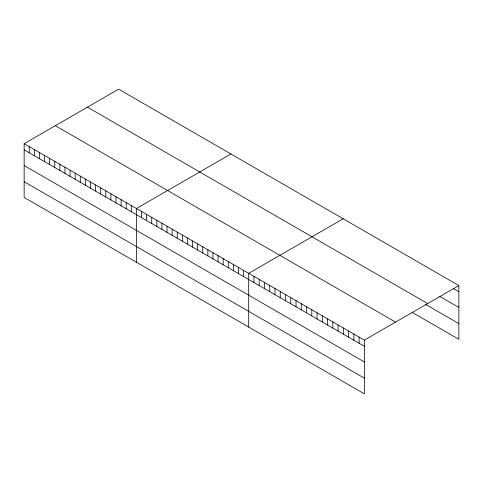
<?xml version="1.0" encoding="UTF-8"?>
<svg xmlns="http://www.w3.org/2000/svg" width="483" height="483" viewBox="0 0 483 483"><rect width="100%" height="100%" fill="white"/><g stroke="black" fill="none" stroke-linecap="round" stroke-linejoin="round"><path stroke-width="0.72" d="M24.15 143.699L364.369 340.117L364.369 393.85L24.15 197.426L24.15 143.699L118.631 89.15L458.85 285.574L458.85 339.301L412.114 312.32M230.904 153.968L136.423 208.517L136.423 262.251M343.178 218.787L248.697 273.336L248.697 327.069M364.369 340.117L458.85 285.574M453.591 288.689L458.85 291.726M439.572 296.296L458.85 307.423M87.453 107.148L427.672 303.572M425.547 304.375L458.85 323.604M55.328 125.695L395.547 322.119M24.15 149.851L364.369 346.275M24.15 165.548L364.369 361.972M24.15 181.729L364.369 378.153M359.111 337.086L359.111 343.238M353.852 334.049L353.852 340.201M348.593 331.012L348.593 337.164M343.335 327.975L343.335 334.127M338.082 324.938L338.082 331.096M332.823 321.907L332.823 328.06M327.565 318.871L327.565 325.023M322.306 315.834L322.306 321.986M317.047 312.797L317.047 318.949M311.789 309.76L311.789 315.918M306.53 306.729L306.53 312.881M301.271 303.692L301.271 309.845M296.013 300.655L296.013 306.808M290.76 297.619L290.76 303.771M285.501 294.582L285.501 300.74M280.243 291.551L280.243 297.703M274.984 288.514L274.984 294.666M269.725 285.477L269.725 291.629M264.467 282.44L264.467 288.593M259.208 279.409L259.208 285.562M253.949 276.373L253.949 282.525M243.589 270.389L243.589 276.542M238.487 267.443L238.487 273.595M233.386 264.497L233.386 270.649M228.284 261.551L228.284 267.703M223.176 258.604L223.176 264.756M218.075 255.658L218.075 261.81M212.973 252.712L212.973 258.864M207.865 249.765L207.865 255.918M202.763 246.819L202.763 252.971M197.662 243.873L197.662 250.025M192.56 240.926L192.56 247.079M187.452 237.98L187.452 244.132M182.351 235.034L182.351 241.186M177.249 232.088L177.249 238.24M172.147 229.141L172.147 235.293M167.04 226.195L167.04 232.347M161.938 223.249L161.938 229.401M156.836 220.302L156.836 226.455M151.734 217.356L151.734 223.508M146.627 214.41L146.627 220.562M141.525 211.463L141.525 217.616M131.322 205.571L131.322 211.723M126.214 202.625L126.214 208.777M121.112 199.678L121.112 205.83M116.011 196.732L116.011 202.884M110.903 193.786L110.903 199.938M105.801 190.839L105.801 196.992M100.699 187.893L100.699 194.045M95.598 184.947L95.598 191.099M90.49 182L90.49 188.153M85.388 179.054L85.388 185.206M80.287 176.108L80.287 182.26M75.185 173.162L75.185 179.314M70.077 170.215L70.077 176.367M64.976 167.269L64.976 173.421M59.874 164.323L59.874 170.475M54.772 161.376L54.772 167.529M49.664 158.43L49.664 164.582M44.563 155.484L44.563 161.636M39.461 152.537L39.461 158.69M34.359 149.591L34.359 155.743M29.252 146.645L29.252 152.797"/></g></svg>
